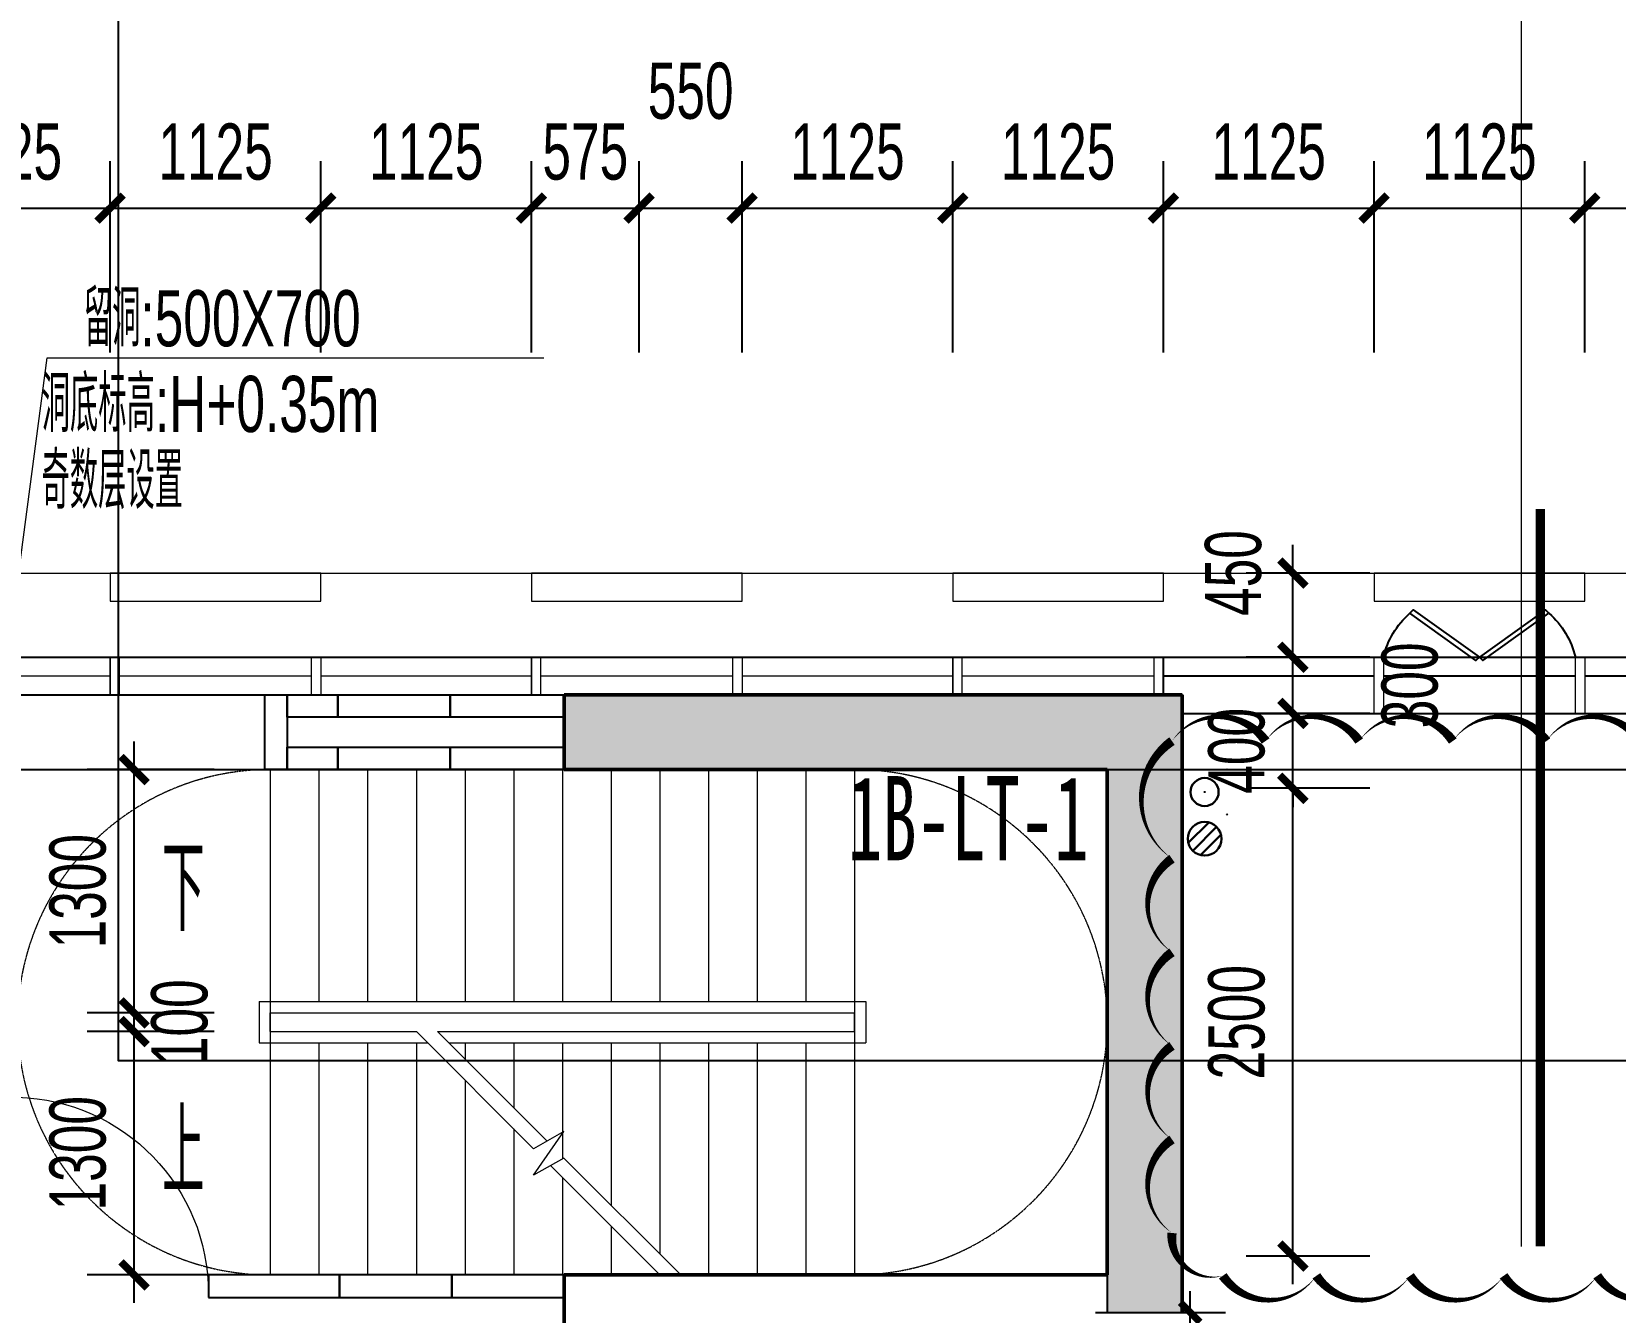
# Model space of a CAD drawing. Header units: millimetres. Extents: x 285006 to 3037698, y -2820855 to 192241.
# Drawn here: x 822461 to 830919, y -2793822 to -2786980 of the extents above; entities that cross this region are included whole.
import ezdxf
from ezdxf.enums import TextEntityAlignment as Align
from ezdxf.xclip import XClip

# ---------------------------------------------------------------- set-up
doc = ezdxf.new("R2010")
doc.units = ezdxf.units.MM
doc.header["$XCLIPFRAME"] = 2
doc.header["$PDMODE"] = 35
doc.header["$PDSIZE"] = -0.1
doc.linetypes.add('CORE-1B-4F$0$DASH', pattern=[0.35, 0.25, -0.1])
for name, color, linetype, lineweight in [('$$$$ALC轻质隔墙', 1, 'Continuous', 25), ('CORE-1B-4F$0$A-DOOR', 142, 'Continuous', 18), ('CORE-1B-4F$0$A-FLOR-UNDR', 11, 'Continuous', 18), ('CORE-1B-4F$0$A-WALL', 2, 'Continuous', 50), ('DIM-1A1B-电梯尺寸$0$A-ANNO-DIMS', 73, 'Continuous', 18), ('DIM-1B-6F$0$A-ANNO-DIMS', 73, 'Continuous', 18), ('EXWALL-1B-6F$0$A-FLOR-UNDR', 11, 'Continuous', 18), ('EXWALL-1B-6F$0$A-WALL-GLAZ', 142, 'Continuous', 18), ('EXWALL-1B-6F$0$A-WALL-STON', 31, 'Continuous', 18), ('P-1B-立管及地漏（6~7层）$0$0LL', 10, 'Continuous', 30), ('P-1B-立管及地漏（6~7层）$0$0LL-1', 50, 'Continuous', 30), ('VERT-IDEN-1B-4F$0$A-ANNO-TEXT', 7, 'Continuous', 25), ('VERT-IDEN-1B-4F$0$A-COND-IDEN-TEXT', 11, 'Continuous', 18), ('VERT-IDEN-1B-4F$0$A-EVTR-IDEN', 7, 'Continuous', 25), ('VERT-IDEN-1B-4F$0$A-FLOR-STRS', 13, 'Continuous', 18), ('索引-1A1B-6F1$0$A-ANNO-BREA', 13, 'Continuous', 18)]:
    doc.layers.add(name, color=color, linetype=linetype, lineweight=lineweight)
for name, color, linetype in [('20230731变更修改', 41, 'Continuous'), ('___', 4, 'Continuous'), ('COL-1A1B-4~12$0$S-PUB-COL', 6, 'Continuous'), ('COL-1A1B-4~12$0$S-PUB-COLHATCH', 8, 'Continuous')]:
    doc.layers.add(name, color=color, linetype=linetype)
doc.layers.add('P-1B-立管及地漏（6~7层）$0$0ll-point', color=1, linetype='Continuous', plot=False)
doc.styles.add('DIM-1A1B-电梯尺寸$0$dim_font', font='simplex.shx', dxfattribs={"width": 0.7})
doc.styles.add('DIM-1B-6F$0$HYGB2014', font='hygbsz.shx', dxfattribs={"width": 0.7, "bigfont": 'hygbhz.shx'})
doc.styles.add('P-1B-立管及地漏（6~7层）$0$HZ', font='', dxfattribs={"width": 0.8})
doc.styles.add('VERT-IDEN-1B-4F$0$HYGB2014', font='hygbsz.shx', dxfattribs={"width": 0.7, "bigfont": 'hygbhz.shx'})
doc.styles.add('VERT-IDEN-1B-4F$0$HYHT', font='simhei.ttf', dxfattribs={"width": 0.75})
doc.styles.get('P-1B-立管及地漏（6~7层）$0$HZ').set_extended_font_data('SimSun')
doc.dimstyles.new('DIM-1A1B-电梯尺寸$0$DIMN75', dxfattribs={"dimscale": 0.75, "dimtxt": 300, "dimasz": 100, "dimexe": 250, "dimexo": 300, "dimgap": 0, "dimtad": 0, "dimdec": 0, "dimzin": 0, "dimdsep": 46, "dimtxsty": 'DIM-1A1B-电梯尺寸$0$dim_font', "dimblk": 'DIM-1A1B-电梯尺寸$0$_archtick', "dimcen": 0.09, "dimdle": 150, "dimclrt": 7, "dimazin": 0, "dimtfac": 1, "dimtdec": 0, "dimtix": 1, "dimtmove": 2, "dimatfit": 3, "dimfxl": 1, "dimtvp": 1, "dimtolj": 1, "dimtzin": 0, "dimarcsym": 0})
doc.dimstyles.new('DIM-1B-6F$0$DIMN', dxfattribs={"dimtxt": 300, "dimasz": 100, "dimexe": 250, "dimexo": 300, "dimgap": 0, "dimtad": 0, "dimdec": 0, "dimzin": 0, "dimdsep": 46, "dimtxsty": 'DIM-1B-6F$0$HYGB2014', "dimblk": 'DIM-1B-6F$0$_archtick', "dimcen": 0.09, "dimdle": 150, "dimclrt": 7, "dimazin": 0, "dimtfac": 1, "dimtdec": 0, "dimtix": 1, "dimtmove": 2, "dimatfit": 3, "dimfxl": 1, "dimtvp": 1, "dimtolj": 1, "dimtzin": 0, "dimarcsym": 0})

# ---------------------------------------------------------------- blocks, each defined once
blk = doc.blocks.new('EXWALL-1B-6F$0$幕墙-1125玻璃单元')
blk.add_line((-562.5, 100), (562.5, 100))
for points in [[(-612.5, 0), (-562.5, 0), (-562.5, 200), (-612.5, 200)], [(-562.5, 200), (562.5, 200), (562.5, 0), (-562.5, 0)], [(612.5, 0), (562.5, 0), (562.5, 200), (612.5, 200)]]:
    blk.add_lwpolyline(points, close=True)
blk = doc.blocks.new('EXWALL-1B-6F$0$幕墙-1125陶板单元')
blk.add_lwpolyline([(-562.5, 150), (562.5, 150), (562.5, 0), (-562.5, 0)], close=True)
blk = doc.blocks.new('EXWALL-1B-6F$0$ef')
at = {"layer": 'EXWALL-1B-6F$0$A-WALL-GLAZ', "lineweight": -3}
for points in [[(98270726.1, 18746786.9), (98270744.2, 18746768.8), (98271097.5, 18747022.1), (98271079.4, 18747040.2)], [(98271469, 18746786.9), (98271450.8, 18746768.8), (98271097.5, 18747022.1), (98271115.6, 18747040.2)]]:
    blk.add_lwpolyline(points, close=True, dxfattribs=at)
for centre, start, end in [((98271019.5, 18747122.7), 193.04017, 228.85878), ((98271175.6, 18747122.7), 311.14122, 346.95983)]:
    blk.add_arc(centre, 445.9, start, end, dxfattribs=at)
blk = doc.blocks.new('EXWALL-1B-6F')
at = {"layer": 'EXWALL-1B-6F$0$A-FLOR-UNDR'}
blk.add_lwpolyline([(98333335, 18769022.1), (98333335, 18769272.1), (98374885, 18769272.1), (98374885, 18768822.1)], dxfattribs=at)
at = {"layer": 'EXWALL-1B-6F$0$A-WALL-GLAZ', "lineweight": -3}
for p, q in [((98333635, 18768822.1), (98374885, 18768822.1)), ((98354935, 18768622.1), (98354935, 18768822.1)), ((98354935, 18768722.1), (98356060, 18768722.1)), ((98356110, 18768722.1), (98357135, 18768722.1)), ((98357185, 18768722.1), (98358310, 18768722.1)), ((98355035, 18768522), (98358835, 18768522))]:
    blk.add_line(p, q, dxfattribs=at)
at = {"layer": 'EXWALL-1B-6F$0$A-WALL-GLAZ'}
for p, q in [((98349360, 18768722.1), (98350385, 18768722.1)), ((98351610, 18768722.1), (98352635, 18768722.1)), ((98353860, 18768722.1), (98354885, 18768722.1))]:
    blk.add_line(p, q, dxfattribs=at)
for points in [[(98354935, 18768622.1), (98354885, 18768622.1), (98354885, 18768822.1), (98354935, 18768822.1)], [(98356110, 18768522.1), (98356060, 18768522.1), (98356060, 18768822.1), (98356110, 18768822.1)], [(98357185, 18768522.1), (98357135, 18768522.1), (98357135, 18768822.1), (98357185, 18768822.1)]]:
    blk.add_lwpolyline(points, close=True, dxfattribs=at)
at = {"xscale": -1, "rotation": 180}
blk.add_blockref('EXWALL-1B-6F$0$ef', (85525, 37515844.2), dxfattribs=at)
at = {"layer": 'EXWALL-1B-6F$0$A-WALL-GLAZ', "xscale": -1, "rotation": 180}
for p in [(98348747.5, 18768822.1), (98350997.5, 18768822.1), (98353247.5, 18768822.1)]:
    blk.add_blockref('EXWALL-1B-6F$0$幕墙-1125玻璃单元', p, dxfattribs=at)
at = {"layer": 'EXWALL-1B-6F$0$A-WALL-STON', "xscale": -1, "rotation": 180}
for p in [(98349872.5, 18769272.1), (98352122.5, 18769272.1), (98354372.5, 18769272.1), (98356622.5, 18769272.1)]:
    blk.add_blockref('EXWALL-1B-6F$0$幕墙-1125陶板单元', p, dxfattribs=at)
blk = doc.blocks.new('DFGDFSHTHTR')
at = {"layer": 'Defpoints'}
blk.add_lwpolyline([(507205.7, 46210.1), (507405.7, 46210.1), (507405.7, 66210.1), (507205.7, 66210.1), (507205.7, 66910.1), (507905.7, 66910.1), (507905.7, 66810.1), (516105.7, 66810.1), (516105.7, 66910.1), (528605.7, 66910.1), (528605.7, 66810.1), (532405.7, 66810.1), (532405.7, 66910.1), (544305.7, 66910.1)], dxfattribs=at)
blk.add_blockref('EXWALL-1B-6F', (-97826429.4, -18701712))
blk = doc.blocks.new('结构留洞-1#AB-6F')
at = {"layer": 'Defpoints'}
blk.add_lwpolyline([(65900, 200), (66100, 200), (66100, 20200), (65900, 20200), (65900, 20900), (66600, 20900), (66600, 20800), (74800, 20800), (74800, 20900), (87300, 20900), (87300, 20800), (91100, 20800), (91100, 20900), (103000, 20900)], dxfattribs=at)
blk = doc.blocks.new('COL-1A1B-4~12')
at = {"layer": 'COL-1A1B-4~12$0$S-PUB-COLHATCH'}
blk.add_hatch(color=256, dxfattribs=at).paths.add_polyline_path([(98351735, 18768622.1), (98351735, 18768222.1), (98354635, 18768222.1), (98354635, 18765322.1), (98355035, 18765322.1), (98355035, 18768622.1)])
at = {"layer": 'COL-1A1B-4~12$0$S-PUB-COL', "lineweight": -3}
for p, q in [((98351735, 18768622.1), (98351735, 18768222.1)), ((98355035, 18768622.1), (98351735, 18768622.1)), ((98355035, 18765322.1), (98355035, 18768622.1)), ((98351735, 18768222.1), (98354635, 18768222.1)), ((98354635, 18768222.1), (98354635, 18765322.1)), ((98354635, 18765322.1), (98355035, 18765322.1))]:
    blk.add_line(p, q, dxfattribs=at)
blk = doc.blocks.new('CORE-1B-4F$0$_A2ZXL-WUFENG DANSHAN')
for p, q in [((-0.5, 0), (-0.5, -0.9996)), ((-0.5, 0), (-0.4717, 0)), ((-0.4717, 0), (-0.4717, -0.9996)), ((-0.4717, -0.9996), (-0.5, -0.9996))]:
    blk.add_line(p, q)
blk.add_arc((-0.5, 0), 1, 271.62314, 0)
blk = doc.blocks.new('DIM-1A1B-电梯尺寸$0$_archtick')
at = {"const_width": 0.5}
blk.add_lwpolyline([(-0.7, -0.7), (0.7, 0.7)], dxfattribs=at)
blk = doc.blocks.new('*D600')
at = {"layer": 'Defpoints', "color": 0, "transparency": 16777216}
for p in [(98354348.2, 18765322.1), (98355078.4, 18765322.1), (98354348.2, 18762622.1)]:
    blk.add_point(p, dxfattribs=at)
at = {"layer": 'DIM-1A1B-电梯尺寸$0$A-ANNO-DIMS', "color": 0, "lineweight": -2, "transparency": 16777216}
for p, q in [((98355078.4, 18762509.6), (98355078.4, 18765434.6)), ((98354573.2, 18765322.1), (98355265.9, 18765322.1)), ((98354573.2, 18762622.1), (98355265.9, 18762622.1))]:
    blk.add_line(p, q, dxfattribs=at)
at = {"layer": 'DIM-1A1B-电梯尺寸$0$A-ANNO-DIMS', "color": 0, "lineweight": -2, "transparency": 16777216, "xscale": 75, "yscale": 75, "zscale": 75}
for p, rotation in [((98355078.4, 18765322.1), 90), ((98355078.4, 18762622.1), 270)]:
    blk.add_blockref('DIM-1A1B-电梯尺寸$0$_archtick', p, dxfattribs=dict(at, rotation=rotation))
at = {"layer": 'DIM-1A1B-电梯尺寸$0$A-ANNO-DIMS', "color": 7, "lineweight": -3, "transparency": 16777216, "insert": (98354853.4, 18763972.1), "char_height": 225, "attachment_point": 5, "rotation": 90, "style": 'DIM-1A1B-电梯尺寸$0$dim_font'}
blk.add_mtext('\\A1;2700', dxfattribs=at)
blk = doc.blocks.new('DIM-1B-6F$0$_archtick')
at = {"const_width": 0.4}
blk.add_lwpolyline([(-0.7, -0.7), (0.7, 0.7)], dxfattribs=at)
blk = doc.blocks.new('*D1696')
at = {"layer": 'Defpoints', "color": 0, "transparency": 16777216}
for p in [(822880.7, -2787922.3), (821755.7, -2788993.2), (822880.7, -2788993.2)]:
    blk.add_point(p, dxfattribs=at)
at = {"layer": 'DIM-1B-6F$0$A-ANNO-DIMS', "color": 0, "lineweight": -2, "transparency": 16777216}
for p, q in [((821755.7, -2788693.2), (821755.7, -2787672.3)), ((822880.7, -2788693.2), (822880.7, -2787672.3)), ((821605.7, -2787922.3), (823030.7, -2787922.3))]:
    blk.add_line(p, q, dxfattribs=at)
at = {"layer": 'DIM-1B-6F$0$A-ANNO-DIMS', "color": 0, "lineweight": -2, "transparency": 16777216, "xscale": 100, "yscale": 100, "zscale": 100, "rotation": 180}
blk.add_blockref('DIM-1B-6F$0$_archtick', (821755.7, -2787922.3), dxfattribs=at)
at = {"layer": 'DIM-1B-6F$0$A-ANNO-DIMS', "color": 0, "lineweight": -2, "transparency": 16777216, "xscale": 100, "yscale": 100, "zscale": 100}
blk.add_blockref('DIM-1B-6F$0$_archtick', (822880.7, -2787922.3), dxfattribs=at)
at = {"layer": 'DIM-1B-6F$0$A-ANNO-DIMS', "color": 7, "transparency": 16777216, "insert": (822318.2, -2787622.3), "char_height": 300, "attachment_point": 5, "style": 'DIM-1B-6F$0$HYGB2014'}
blk.add_mtext('\\A1;1125', dxfattribs=at)
blk = doc.blocks.new('*D1697')
at = {"layer": 'Defpoints', "color": 0, "transparency": 16777216}
for p in [(824005.7, -2787922.3), (822880.7, -2788993.2), (824005.7, -2788993.2)]:
    blk.add_point(p, dxfattribs=at)
at = {"layer": 'DIM-1B-6F$0$A-ANNO-DIMS', "color": 0, "lineweight": -2, "transparency": 16777216}
for p, q in [((822880.7, -2788693.2), (822880.7, -2787672.3)), ((824005.7, -2788693.2), (824005.7, -2787672.3)), ((822730.7, -2787922.3), (824155.7, -2787922.3))]:
    blk.add_line(p, q, dxfattribs=at)
at = {"layer": 'DIM-1B-6F$0$A-ANNO-DIMS', "color": 0, "lineweight": -2, "transparency": 16777216, "xscale": 100, "yscale": 100, "zscale": 100, "rotation": 180}
blk.add_blockref('DIM-1B-6F$0$_archtick', (822880.7, -2787922.3), dxfattribs=at)
at = {"layer": 'DIM-1B-6F$0$A-ANNO-DIMS', "color": 0, "lineweight": -2, "transparency": 16777216, "xscale": 100, "yscale": 100, "zscale": 100}
blk.add_blockref('DIM-1B-6F$0$_archtick', (824005.7, -2787922.3), dxfattribs=at)
at = {"layer": 'DIM-1B-6F$0$A-ANNO-DIMS', "color": 7, "transparency": 16777216, "insert": (823443.2, -2787622.3), "char_height": 300, "attachment_point": 5, "style": 'DIM-1B-6F$0$HYGB2014'}
blk.add_mtext('\\A1;1125', dxfattribs=at)
blk = doc.blocks.new('*D1698')
at = {"layer": 'Defpoints', "color": 0, "transparency": 16777216}
for p in [(825130.7, -2787922.3), (824005.7, -2788993.2), (825130.7, -2788993.2)]:
    blk.add_point(p, dxfattribs=at)
at = {"layer": 'DIM-1B-6F$0$A-ANNO-DIMS', "color": 0, "lineweight": -2, "transparency": 16777216}
for p, q in [((824005.7, -2788693.2), (824005.7, -2787672.3)), ((825130.7, -2788693.2), (825130.7, -2787672.3)), ((823855.7, -2787922.3), (825280.7, -2787922.3))]:
    blk.add_line(p, q, dxfattribs=at)
at = {"layer": 'DIM-1B-6F$0$A-ANNO-DIMS', "color": 0, "lineweight": -2, "transparency": 16777216, "xscale": 100, "yscale": 100, "zscale": 100, "rotation": 180}
blk.add_blockref('DIM-1B-6F$0$_archtick', (824005.7, -2787922.3), dxfattribs=at)
at = {"layer": 'DIM-1B-6F$0$A-ANNO-DIMS', "color": 0, "lineweight": -2, "transparency": 16777216, "xscale": 100, "yscale": 100, "zscale": 100}
blk.add_blockref('DIM-1B-6F$0$_archtick', (825130.7, -2787922.3), dxfattribs=at)
at = {"layer": 'DIM-1B-6F$0$A-ANNO-DIMS', "color": 7, "transparency": 16777216, "insert": (824568.2, -2787622.3), "char_height": 300, "attachment_point": 5, "style": 'DIM-1B-6F$0$HYGB2014'}
blk.add_mtext('\\A1;1125', dxfattribs=at)
blk = doc.blocks.new('*D1699')
at = {"layer": 'Defpoints', "color": 0, "transparency": 16777216}
for p in [(825705.7, -2787922.3), (825130.7, -2788993.2), (825705.7, -2788993.2)]:
    blk.add_point(p, dxfattribs=at)
at = {"layer": 'DIM-1B-6F$0$A-ANNO-DIMS', "color": 0, "lineweight": -2, "transparency": 16777216}
for p, q in [((825130.7, -2788693.2), (825130.7, -2787672.3)), ((825705.7, -2788693.2), (825705.7, -2787672.3)), ((824980.7, -2787922.3), (825855.7, -2787922.3))]:
    blk.add_line(p, q, dxfattribs=at)
at = {"layer": 'DIM-1B-6F$0$A-ANNO-DIMS', "color": 0, "lineweight": -2, "transparency": 16777216, "xscale": 100, "yscale": 100, "zscale": 100, "rotation": 180}
blk.add_blockref('DIM-1B-6F$0$_archtick', (825130.7, -2787922.3), dxfattribs=at)
at = {"layer": 'DIM-1B-6F$0$A-ANNO-DIMS', "color": 0, "lineweight": -2, "transparency": 16777216, "xscale": 100, "yscale": 100, "zscale": 100}
blk.add_blockref('DIM-1B-6F$0$_archtick', (825705.7, -2787922.3), dxfattribs=at)
at = {"layer": 'DIM-1B-6F$0$A-ANNO-DIMS', "color": 7, "transparency": 16777216, "insert": (825418.2, -2787622.3), "char_height": 300, "attachment_point": 5, "style": 'DIM-1B-6F$0$HYGB2014'}
blk.add_mtext('\\A1;575', dxfattribs=at)
blk = doc.blocks.new('*D1700')
at = {"layer": 'Defpoints', "color": 0, "transparency": 16777216}
for p in [(826255.7, -2787922.3), (825705.7, -2788993.2), (826255.7, -2788993.2)]:
    blk.add_point(p, dxfattribs=at)
at = {"layer": 'DIM-1B-6F$0$A-ANNO-DIMS', "color": 0, "lineweight": -2, "transparency": 16777216}
for p, q in [((825705.7, -2788693.2), (825705.7, -2787672.3)), ((826255.7, -2788693.2), (826255.7, -2787672.3)), ((825555.7, -2787922.3), (826405.7, -2787922.3))]:
    blk.add_line(p, q, dxfattribs=at)
at = {"layer": 'DIM-1B-6F$0$A-ANNO-DIMS', "color": 0, "lineweight": -2, "transparency": 16777216, "xscale": 100, "yscale": 100, "zscale": 100, "rotation": 180}
blk.add_blockref('DIM-1B-6F$0$_archtick', (825705.7, -2787922.3), dxfattribs=at)
at = {"layer": 'DIM-1B-6F$0$A-ANNO-DIMS', "color": 0, "lineweight": -2, "transparency": 16777216, "xscale": 100, "yscale": 100, "zscale": 100}
blk.add_blockref('DIM-1B-6F$0$_archtick', (826255.7, -2787922.3), dxfattribs=at)
at = {"layer": 'DIM-1B-6F$0$A-ANNO-DIMS', "color": 7, "transparency": 16777216, "insert": (825980.7, -2787297.3), "char_height": 300, "attachment_point": 5, "style": 'DIM-1B-6F$0$HYGB2014'}
blk.add_mtext('\\A1;550', dxfattribs=at)
blk = doc.blocks.new('*D1701')
at = {"layer": 'Defpoints', "color": 0, "transparency": 16777216}
for p in [(827380.7, -2787922.3), (826255.7, -2788993.2), (827380.7, -2788993.2)]:
    blk.add_point(p, dxfattribs=at)
at = {"layer": 'DIM-1B-6F$0$A-ANNO-DIMS', "color": 0, "lineweight": -2, "transparency": 16777216}
for p, q in [((826255.7, -2788693.2), (826255.7, -2787672.3)), ((827380.7, -2788693.2), (827380.7, -2787672.3)), ((826105.7, -2787922.3), (827530.7, -2787922.3))]:
    blk.add_line(p, q, dxfattribs=at)
at = {"layer": 'DIM-1B-6F$0$A-ANNO-DIMS', "color": 0, "lineweight": -2, "transparency": 16777216, "xscale": 100, "yscale": 100, "zscale": 100, "rotation": 180}
blk.add_blockref('DIM-1B-6F$0$_archtick', (826255.7, -2787922.3), dxfattribs=at)
at = {"layer": 'DIM-1B-6F$0$A-ANNO-DIMS', "color": 0, "lineweight": -2, "transparency": 16777216, "xscale": 100, "yscale": 100, "zscale": 100}
blk.add_blockref('DIM-1B-6F$0$_archtick', (827380.7, -2787922.3), dxfattribs=at)
at = {"layer": 'DIM-1B-6F$0$A-ANNO-DIMS', "color": 7, "transparency": 16777216, "insert": (826818.2, -2787622.3), "char_height": 300, "attachment_point": 5, "style": 'DIM-1B-6F$0$HYGB2014'}
blk.add_mtext('\\A1;1125', dxfattribs=at)
blk = doc.blocks.new('*D1702')
at = {"layer": 'Defpoints', "color": 0, "transparency": 16777216}
for p in [(828505.7, -2787922.3), (827380.7, -2788993.2), (828505.7, -2788993.2)]:
    blk.add_point(p, dxfattribs=at)
at = {"layer": 'DIM-1B-6F$0$A-ANNO-DIMS', "color": 0, "lineweight": -2, "transparency": 16777216}
for p, q in [((827380.7, -2788693.2), (827380.7, -2787672.3)), ((828505.7, -2788693.2), (828505.7, -2787672.3)), ((827230.7, -2787922.3), (828655.7, -2787922.3))]:
    blk.add_line(p, q, dxfattribs=at)
at = {"layer": 'DIM-1B-6F$0$A-ANNO-DIMS', "color": 0, "lineweight": -2, "transparency": 16777216, "xscale": 100, "yscale": 100, "zscale": 100, "rotation": 180}
blk.add_blockref('DIM-1B-6F$0$_archtick', (827380.7, -2787922.3), dxfattribs=at)
at = {"layer": 'DIM-1B-6F$0$A-ANNO-DIMS', "color": 0, "lineweight": -2, "transparency": 16777216, "xscale": 100, "yscale": 100, "zscale": 100}
blk.add_blockref('DIM-1B-6F$0$_archtick', (828505.7, -2787922.3), dxfattribs=at)
at = {"layer": 'DIM-1B-6F$0$A-ANNO-DIMS', "color": 7, "transparency": 16777216, "insert": (827943.2, -2787622.3), "char_height": 300, "attachment_point": 5, "style": 'DIM-1B-6F$0$HYGB2014'}
blk.add_mtext('\\A1;1125', dxfattribs=at)
blk = doc.blocks.new('*D1703')
at = {"layer": 'Defpoints', "color": 0, "transparency": 16777216}
for p in [(829630.7, -2787922.3), (828505.7, -2788993.2), (829630.7, -2788993.2)]:
    blk.add_point(p, dxfattribs=at)
at = {"layer": 'DIM-1B-6F$0$A-ANNO-DIMS', "color": 0, "lineweight": -2, "transparency": 16777216}
for p, q in [((828505.7, -2788693.2), (828505.7, -2787672.3)), ((829630.7, -2788693.2), (829630.7, -2787672.3)), ((828355.7, -2787922.3), (829780.7, -2787922.3))]:
    blk.add_line(p, q, dxfattribs=at)
at = {"layer": 'DIM-1B-6F$0$A-ANNO-DIMS', "color": 0, "lineweight": -2, "transparency": 16777216, "xscale": 100, "yscale": 100, "zscale": 100, "rotation": 180}
blk.add_blockref('DIM-1B-6F$0$_archtick', (828505.7, -2787922.3), dxfattribs=at)
at = {"layer": 'DIM-1B-6F$0$A-ANNO-DIMS', "color": 0, "lineweight": -2, "transparency": 16777216, "xscale": 100, "yscale": 100, "zscale": 100}
blk.add_blockref('DIM-1B-6F$0$_archtick', (829630.7, -2787922.3), dxfattribs=at)
at = {"layer": 'DIM-1B-6F$0$A-ANNO-DIMS', "color": 7, "transparency": 16777216, "insert": (829068.2, -2787622.3), "char_height": 300, "attachment_point": 5, "style": 'DIM-1B-6F$0$HYGB2014'}
blk.add_mtext('\\A1;1125', dxfattribs=at)
blk = doc.blocks.new('*D1704')
at = {"layer": 'Defpoints', "color": 0, "transparency": 16777216}
for p in [(830755.7, -2787922.3), (829630.7, -2788993.2), (830755.7, -2788993.2)]:
    blk.add_point(p, dxfattribs=at)
at = {"layer": 'DIM-1B-6F$0$A-ANNO-DIMS', "color": 0, "lineweight": -2, "transparency": 16777216}
for p, q in [((829630.7, -2788693.2), (829630.7, -2787672.3)), ((830755.7, -2788693.2), (830755.7, -2787672.3)), ((829480.7, -2787922.3), (830905.7, -2787922.3))]:
    blk.add_line(p, q, dxfattribs=at)
at = {"layer": 'DIM-1B-6F$0$A-ANNO-DIMS', "color": 0, "lineweight": -2, "transparency": 16777216, "xscale": 100, "yscale": 100, "zscale": 100, "rotation": 180}
blk.add_blockref('DIM-1B-6F$0$_archtick', (829630.7, -2787922.3), dxfattribs=at)
at = {"layer": 'DIM-1B-6F$0$A-ANNO-DIMS', "color": 0, "lineweight": -2, "transparency": 16777216, "xscale": 100, "yscale": 100, "zscale": 100}
blk.add_blockref('DIM-1B-6F$0$_archtick', (830755.7, -2787922.3), dxfattribs=at)
at = {"layer": 'DIM-1B-6F$0$A-ANNO-DIMS', "color": 7, "transparency": 16777216, "insert": (830193.2, -2787622.3), "char_height": 300, "attachment_point": 5, "style": 'DIM-1B-6F$0$HYGB2014'}
blk.add_mtext('\\A1;1125', dxfattribs=at)
blk = doc.blocks.new('*D1705')
at = {"layer": 'Defpoints', "color": 0, "transparency": 16777216}
for p in [(831880.7, -2787922.3), (830755.7, -2788993.2), (831880.7, -2788993.2)]:
    blk.add_point(p, dxfattribs=at)
at = {"layer": 'DIM-1B-6F$0$A-ANNO-DIMS', "color": 0, "lineweight": -2, "transparency": 16777216}
for p, q in [((830755.7, -2788693.2), (830755.7, -2787672.3)), ((831880.7, -2788693.2), (831880.7, -2787672.3)), ((830605.7, -2787922.3), (832030.7, -2787922.3))]:
    blk.add_line(p, q, dxfattribs=at)
at = {"layer": 'DIM-1B-6F$0$A-ANNO-DIMS', "color": 0, "lineweight": -2, "transparency": 16777216, "xscale": 100, "yscale": 100, "zscale": 100, "rotation": 180}
blk.add_blockref('DIM-1B-6F$0$_archtick', (830755.7, -2787922.3), dxfattribs=at)
at = {"layer": 'DIM-1B-6F$0$A-ANNO-DIMS', "color": 0, "lineweight": -2, "transparency": 16777216, "xscale": 100, "yscale": 100, "zscale": 100}
blk.add_blockref('DIM-1B-6F$0$_archtick', (831880.7, -2787922.3), dxfattribs=at)
at = {"layer": 'DIM-1B-6F$0$A-ANNO-DIMS', "color": 7, "transparency": 16777216, "insert": (831318.2, -2787622.3), "char_height": 300, "attachment_point": 5, "style": 'DIM-1B-6F$0$HYGB2014'}
blk.add_mtext('\\A1;1125', dxfattribs=at)
blk = doc.blocks.new('*D1751')
at = {"layer": 'Defpoints', "color": 0, "transparency": 16777216}
for p in [(829197.2, -2791022.3), (829907.4, -2791022.3), (829907.4, -2793522.3)]:
    blk.add_point(p, dxfattribs=at)
at = {"layer": 'DIM-1B-6F$0$A-ANNO-DIMS', "color": 0, "lineweight": -2, "transparency": 16777216}
for p, q in [((829197.2, -2793672.3), (829197.2, -2790872.3)), ((829607.4, -2791022.3), (828947.2, -2791022.3)), ((829607.4, -2793522.3), (828947.2, -2793522.3))]:
    blk.add_line(p, q, dxfattribs=at)
at = {"layer": 'DIM-1B-6F$0$A-ANNO-DIMS', "color": 0, "lineweight": -2, "transparency": 16777216, "xscale": 100, "yscale": 100, "zscale": 100}
for p, rotation in [((829197.2, -2791022.3), 90), ((829197.2, -2793522.3), 270)]:
    blk.add_blockref('DIM-1B-6F$0$_archtick', p, dxfattribs=dict(at, rotation=rotation))
at = {"layer": 'DIM-1B-6F$0$A-ANNO-DIMS', "color": 7, "transparency": 16777216, "insert": (828897.2, -2792272.3), "char_height": 300, "attachment_point": 5, "rotation": 90, "style": 'DIM-1B-6F$0$HYGB2014'}
blk.add_mtext('\\A1;2500', dxfattribs=at)
blk = doc.blocks.new('*D1752')
at = {"layer": 'Defpoints', "color": 0, "transparency": 16777216}
for p in [(829197.2, -2790622.3), (829907.4, -2790622.3), (829907.4, -2791022.3)]:
    blk.add_point(p, dxfattribs=at)
at = {"layer": 'DIM-1B-6F$0$A-ANNO-DIMS', "color": 0, "lineweight": -2, "transparency": 16777216}
for p, q in [((829197.2, -2790622.3), (829197.2, -2790522.3)), ((829607.4, -2790622.3), (828947.2, -2790622.3)), ((829197.2, -2791022.3), (829197.2, -2790622.3)), ((829607.4, -2791022.3), (828947.2, -2791022.3)), ((829197.2, -2791022.3), (829197.2, -2791122.3))]:
    blk.add_line(p, q, dxfattribs=at)
at = {"layer": 'DIM-1B-6F$0$A-ANNO-DIMS', "color": 0, "lineweight": -2, "transparency": 16777216, "xscale": 100, "yscale": 100, "zscale": 100}
for p, rotation in [((829197.2, -2790622.3), 270), ((829197.2, -2791022.3), 90)]:
    blk.add_blockref('DIM-1B-6F$0$_archtick', p, dxfattribs=dict(at, rotation=rotation))
at = {"layer": 'DIM-1B-6F$0$A-ANNO-DIMS', "color": 7, "transparency": 16777216, "insert": (828897.2, -2790822.3), "char_height": 300, "attachment_point": 5, "rotation": 90, "style": 'DIM-1B-6F$0$HYGB2014'}
blk.add_mtext('\\A1;400', dxfattribs=at)
blk = doc.blocks.new('*D1753')
at = {"layer": 'Defpoints', "color": 0, "transparency": 16777216}
for p in [(829197.2, -2790322.3), (829907.4, -2790322.3), (829907.4, -2790622.3)]:
    blk.add_point(p, dxfattribs=at)
at = {"layer": 'DIM-1B-6F$0$A-ANNO-DIMS', "color": 0, "lineweight": -2, "transparency": 16777216}
for p, q in [((829197.2, -2790772.3), (829197.2, -2790172.3)), ((829607.4, -2790322.3), (828947.2, -2790322.3)), ((829607.4, -2790622.3), (828947.2, -2790622.3))]:
    blk.add_line(p, q, dxfattribs=at)
at = {"layer": 'DIM-1B-6F$0$A-ANNO-DIMS', "color": 0, "lineweight": -2, "transparency": 16777216, "xscale": 100, "yscale": 100, "zscale": 100}
for p, rotation in [((829197.2, -2790322.3), 90), ((829197.2, -2790622.3), 270)]:
    blk.add_blockref('DIM-1B-6F$0$_archtick', p, dxfattribs=dict(at, rotation=rotation))
at = {"layer": 'DIM-1B-6F$0$A-ANNO-DIMS', "color": 7, "transparency": 16777216, "insert": (829822.2, -2790472.3), "char_height": 300, "attachment_point": 5, "rotation": 90, "style": 'DIM-1B-6F$0$HYGB2014'}
blk.add_mtext('\\A1;300', dxfattribs=at)
blk = doc.blocks.new('*D1754')
at = {"layer": 'Defpoints', "color": 0, "transparency": 16777216}
for p in [(829197.2, -2789872.3), (829907.4, -2789872.3), (829907.4, -2790322.3)]:
    blk.add_point(p, dxfattribs=at)
at = {"layer": 'DIM-1B-6F$0$A-ANNO-DIMS', "color": 0, "lineweight": -2, "transparency": 16777216}
for p, q in [((829197.2, -2790472.3), (829197.2, -2789722.3)), ((829607.4, -2789872.3), (828947.2, -2789872.3)), ((829607.4, -2790322.3), (828947.2, -2790322.3))]:
    blk.add_line(p, q, dxfattribs=at)
at = {"layer": 'DIM-1B-6F$0$A-ANNO-DIMS', "color": 0, "lineweight": -2, "transparency": 16777216, "xscale": 100, "yscale": 100, "zscale": 100}
for p, rotation in [((829197.2, -2789872.3), 90), ((829197.2, -2790322.3), 270)]:
    blk.add_blockref('DIM-1B-6F$0$_archtick', p, dxfattribs=dict(at, rotation=rotation))
at = {"layer": 'DIM-1B-6F$0$A-ANNO-DIMS', "color": 7, "transparency": 16777216, "insert": (828879.4, -2789872.3), "char_height": 300, "attachment_point": 5, "rotation": 90, "style": 'DIM-1B-6F$0$HYGB2014'}
blk.add_mtext('\\A1;450', dxfattribs=at)
blk = doc.blocks.new('*D1611')
at = {"layer": 'Defpoints', "color": 0, "transparency": 16777216}
for p in [(823008.4, -2792322.3), (823735.7, -2792322.3), (823735.7, -2793622.3)]:
    blk.add_point(p, dxfattribs=at)
at = {"layer": 'DIM-1B-6F$0$A-ANNO-DIMS', "color": 0, "lineweight": -2, "transparency": 16777216}
for p, q in [((823008.4, -2793772.3), (823008.4, -2792172.3)), ((823435.7, -2792322.3), (822758.4, -2792322.3)), ((823435.7, -2793622.3), (822758.4, -2793622.3))]:
    blk.add_line(p, q, dxfattribs=at)
at = {"layer": 'DIM-1B-6F$0$A-ANNO-DIMS', "color": 0, "lineweight": -2, "transparency": 16777216, "xscale": 100, "yscale": 100, "zscale": 100}
for p, rotation in [((823008.4, -2792322.3), 90), ((823008.4, -2793622.3), 270)]:
    blk.add_blockref('DIM-1B-6F$0$_archtick', p, dxfattribs=dict(at, rotation=rotation))
at = {"layer": 'DIM-1B-6F$0$A-ANNO-DIMS', "color": 7, "transparency": 16777216, "insert": (822708.4, -2792972.3), "char_height": 300, "attachment_point": 5, "rotation": 90, "style": 'DIM-1B-6F$0$HYGB2014'}
blk.add_mtext('\\A1;1300', dxfattribs=at)
blk = doc.blocks.new('*D1612')
at = {"layer": 'Defpoints', "color": 0, "transparency": 16777216}
for p in [(823008.4, -2792222.3), (823735.7, -2792222.3), (823735.7, -2792322.3)]:
    blk.add_point(p, dxfattribs=at)
at = {"layer": 'DIM-1B-6F$0$A-ANNO-DIMS', "color": 0, "lineweight": -2, "transparency": 16777216}
for p, q in [((823008.4, -2792472.3), (823008.4, -2792072.3)), ((823435.7, -2792222.3), (822758.4, -2792222.3)), ((823435.7, -2792322.3), (822758.4, -2792322.3))]:
    blk.add_line(p, q, dxfattribs=at)
at = {"layer": 'DIM-1B-6F$0$A-ANNO-DIMS', "color": 0, "lineweight": -2, "transparency": 16777216, "xscale": 100, "yscale": 100, "zscale": 100}
for p, rotation in [((823008.4, -2792222.3), 90), ((823008.4, -2792322.3), 270)]:
    blk.add_blockref('DIM-1B-6F$0$_archtick', p, dxfattribs=dict(at, rotation=rotation))
at = {"layer": 'DIM-1B-6F$0$A-ANNO-DIMS', "color": 7, "transparency": 16777216, "insert": (823251.8, -2792272.3), "char_height": 300, "attachment_point": 5, "rotation": 90, "style": 'DIM-1B-6F$0$HYGB2014'}
blk.add_mtext('\\A1;100', dxfattribs=at)
blk = doc.blocks.new('*D1613')
at = {"layer": 'Defpoints', "color": 0, "transparency": 16777216}
for p in [(823008.4, -2790922.3), (823735.7, -2790922.3), (823735.7, -2792222.3)]:
    blk.add_point(p, dxfattribs=at)
at = {"layer": 'DIM-1B-6F$0$A-ANNO-DIMS', "color": 0, "lineweight": -2, "transparency": 16777216}
for p, q in [((823008.4, -2792372.3), (823008.4, -2790772.3)), ((823435.7, -2790922.3), (822758.4, -2790922.3)), ((823435.7, -2792222.3), (822758.4, -2792222.3))]:
    blk.add_line(p, q, dxfattribs=at)
at = {"layer": 'DIM-1B-6F$0$A-ANNO-DIMS', "color": 0, "lineweight": -2, "transparency": 16777216, "xscale": 100, "yscale": 100, "zscale": 100}
for p, rotation in [((823008.4, -2790922.3), 90), ((823008.4, -2792222.3), 270)]:
    blk.add_blockref('DIM-1B-6F$0$_archtick', p, dxfattribs=dict(at, rotation=rotation))
at = {"layer": 'DIM-1B-6F$0$A-ANNO-DIMS', "color": 7, "transparency": 16777216, "insert": (822708.4, -2791572.3), "char_height": 300, "attachment_point": 5, "rotation": 90, "style": 'DIM-1B-6F$0$HYGB2014'}
blk.add_mtext('\\A1;1300', dxfattribs=at)
blk = doc.blocks.new('索引-1A1B-6F1')
at = {"layer": '索引-1A1B-6F1$0$A-ANNO-BREA'}
blk.add_line((98356847.9, 18765674.3), (98356847.9, 18775221.4), dxfattribs=at)
at = {"layer": '索引-1A1B-6F1$0$A-ANNO-BREA', "const_width": 50}
blk.add_lwpolyline([(98356947.9, 18765674.3), (98356947.9, 18769613.7)], dxfattribs=at)
blk = doc.blocks.new('P-1B-立管及地漏（6~7层）$0$-立管-120')
blk.add_circle((98528318.8, 18831532.6), 75)
at = {"layer": 'P-1B-立管及地漏（6~7层）$0$0ll-point'}
for p in [(98528198.8, 18831652.6), (98528438.8, 18831652.6), (98528318.8, 18831532.6), (98528198.8, 18831412.6), (98528438.8, 18831412.6)]:
    blk.add_point(p, dxfattribs=at)
blk = doc.blocks.new('P-1B-立管及地漏（6~7层）$0$地漏-1')
at = {"layer": 'P-1B-立管及地漏（6~7层）$0$0LL-1'}
for p, q in [((636837.3, -31998.4), (636710, -31871.1)), ((636860.9, -31956.8), (636751.6, -31847.5)), ((636794.9, -32022.2), (636686.2, -31913.4))]:
    blk.add_line(p, q, dxfattribs=at)
at = {"layer": 'P-1B-立管及地漏（6~7层）$0$0LL-1', "extrusion": (0, 0, -1)}
blk.add_ellipse((636773.6, -31934.7), major_axis=(-63.6, 63.6), ratio=1, start_param=5.497787, end_param=11.780972, dxfattribs=at)
at = {"layer": 'P-1B-立管及地漏（6~7层）$0$0LL-1', "style": 'P-1B-立管及地漏（6~7层）$0$HZ', "text_generation_flag": 4, "width": 0.7, "flags": 1}
for tag, p in [('UNIT', (636773.6, -31934.7)), ('SPEC', (636773.6, -31935)), ('WHAT', (636773.6, -31935.3))]:
    blk.add_attdef(tag, p, '', height=0.18, rotation=180.00001, dxfattribs=at)
blk = doc.blocks.new('P-1B-立管及地漏（6~7层）')
at = {"layer": 'P-1B-立管及地漏（6~7层）$0$0LL'}
blk.add_blockref('P-1B-立管及地漏（6~7层）$0$-立管-120', (-173163.8, -63430.5), dxfattribs=at)
at = {"layer": 'P-1B-立管及地漏（6~7层）$0$0LL-1', "extrusion": (-1.79366e-43, 1.12104e-44, -1), "zscale": -0.9999999999999997}
blk.add_blockref('P-1B-立管及地漏（6~7层）$0$地漏-1', (-98991928.7, 18799786.9), dxfattribs=at)
blk = doc.blocks.new('VERT-IDEN-1B-4F')
at = {"layer": 'VERT-IDEN-1B-4F$0$A-COND-IDEN-TEXT'}
blk.add_lwpolyline([(98348635, 18767872.1), (98348974, 18770422), (98351626.3, 18770422)], dxfattribs=at)
at = {"layer": 'VERT-IDEN-1B-4F$0$A-ANNO-TEXT', "style": 'VERT-IDEN-1B-4F$0$HYGB2014', "width": 0.7}
for s, p in [('留洞:500X700', (98349169.1, 18770633.5)), ('洞底标高:H+0.35m', (98348944.1, 18770175.7)), ('奇数层设置', (98348943.1, 18769765.4))]:
    blk.add_text(s, height=300, dxfattribs=at).set_placement(p, align=Align.MIDDLE_LEFT)
at = {"layer": 'VERT-IDEN-1B-4F$0$A-EVTR-IDEN', "lineweight": -3, "style": 'VERT-IDEN-1B-4F$0$HYHT', "width": 0.6}
blk.add_text('1B-LT-1', height=450, dxfattribs=at).set_placement((98353250, 18767737.3))
at = {"layer": 'VERT-IDEN-1B-4F$0$A-FLOR-STRS', "style": 'VERT-IDEN-1B-4F$0$HYGB2014', "width": 0.7}
for s, p in [('下', (98349700.6, 18767584.1)), ('上', (98349700.6, 18766180.4))]:
    blk.add_text(s, height=450, dxfattribs=at).set_placement(p, align=Align.MIDDLE_CENTER)
blk = doc.blocks.new('A$C008C76B7')
at = {"layer": '$$$$ALC轻质隔墙'}
for points in [[(7200, 400), (7320, 400), (7320, 0), (7200, 0), (7200, 400)], [(7590, 279.9), (7320, 280), (7320, 400), (7590, 399.9), (7590, 279.9)], [(8190, 279.9), (7590, 279.9), (7590, 399.9), (8190, 399.9), (8190, 279.9)], [(8800, 279.8), (8190, 279.9), (8190, 399.9), (8800, 399.8), (8800, 279.8)], [(7589.9, -0.1), (7320, 0), (7320, 120), (7590, 119.9), (7589.9, -0.1)], [(8189.9, -0.1), (7589.9, -0.1), (7590, 119.9), (8190, 119.9), (8189.9, -0.1)], [(8799.9, -0.2), (8189.9, -0.1), (8190, 119.9), (8800, 119.8), (8799.9, -0.2)], [(6900, -2820.1), (7600, -2820), (7600, -2700), (6900, -2700), (6900, -2820)], [(7600, -2820), (8200, -2820), (8200, -2700), (7600, -2700), (7600, -2820)], [(8200, -2820), (8800, -2820), (8800, -2700), (8200, -2700), (8200, -2820)]]:
    blk.add_lwpolyline(points, dxfattribs=at)
at = {"layer": 'Defpoints', "color": 0}
blk.add_lwpolyline([(0, 0), (27400, 0), (27400, -9200), (0, -9200)], close=True, dxfattribs=at)
blk = doc.blocks.new('DIM-1A1B-电梯尺寸')
at = {"layer": 'DIM-1A1B-电梯尺寸$0$A-ANNO-DIMS', "color": 73, "lineweight": -3}
dim = blk.add_linear_dim(base=(98355078.4, 18765322.1), p1=(98354348.2, 18762622.1), p2=(98354348.2, 18765322.1), angle=90, dimstyle='DIM-1A1B-电梯尺寸$0$DIMN75', dxfattribs=at)
dim.commit()
dim.dimension.update_dxf_attribs({"geometry": '*D600', "text_midpoint": (98354853.4, 18763972.1)})

msp = doc.modelspace()

# ---------------------------------------------------------------- linework, layer by layer
at = {"layer": '20230731变更修改'}
msp.add_lwpolyline([(828551.3, -2790769.8, 0, 50, -0.520567), (829051.3, -2790769.8, 0, 50, -0.520567), (829551.3, -2790769.8, 0, 50, -0.520567), (830051.3, -2790769.8, 0, 50, -0.520567), (830551.3, -2790769.8, 0, 50, -0.520567), (831051.3, -2790769.8, 0, 50, -0.520567), (831508.2, -2790812.9, 0, 50, -0.520567), (831508.2, -2791312.9, 0, 50, -0.520567), (831508.2, -2791812.9, 0, 50, -0.520567), (831508.2, -2792312.9, 0, 50, -0.520567), (831508.2, -2792812.9, 0, 50, -0.520567), (831508.2, -2793312.9, 0, 50, -0.520567), (831322.5, -2793627.2, 0, 50, -0.520567), (830822.5, -2793627.2, 0, 50, -0.520567), (830322.5, -2793627.2, 0, 50, -0.520567), (829822.5, -2793627.2, 0, 50, -0.520567), (829322.5, -2793627.2, 0, 50, -0.520567), (828822.5, -2793627.2, 0, 50, -0.520567), (828551.3, -2793398.3, 0, 50, -0.520567), (828551.3, -2792898.3, 0, 50, -0.520567), (828551.3, -2792398.3, 0, 50, -0.520567), (828551.3, -2791898.3, 0, 50, -0.520567), (828551.3, -2791398.3, 0, 50, -0.520567)], format="xyseb", close=True, dxfattribs=at)
at = {"layer": 'CORE-1B-4F$0$A-FLOR-UNDR'}
for p, q in [((823735.7, -2790922.3), (823735.7, -2793622.3)), ((823995.7, -2790922.3), (823995.7, -2792162.3)), ((824255.7, -2790922.3), (824255.7, -2792162.3)), ((824515.7, -2790922.3), (824515.7, -2792162.3)), ((824775.7, -2790922.3), (824775.7, -2792162.3)), ((825035.7, -2790922.3), (825035.7, -2792162.3)), ((825295.7, -2790922.3), (825295.7, -2792162.3)), ((825555.7, -2790922.3), (825555.7, -2792162.3)), ((825815.7, -2790922.3), (825815.7, -2792162.3)), ((826075.7, -2790922.3), (826075.7, -2792162.3)), ((826335.7, -2790922.3), (826335.7, -2792162.3)), ((826595.7, -2790922.3), (826595.7, -2792162.3)), ((826855.7, -2790922.3), (826855.7, -2793622.3)), ((823675.7, -2792162.3), (823675.7, -2792382.3)), ((823675.7, -2792162.3), (826915.7, -2792162.3)), ((826915.7, -2792162.3), (826915.7, -2792382.3)), ((823735.7, -2792322.3), (823735.7, -2792222.3)), ((823735.7, -2792222.3), (826855.7, -2792222.3)), ((826855.7, -2792322.3), (826855.7, -2792222.3)), ((823735.7, -2792322.3), (824515.7, -2792322.3)), ((824628.8, -2792322.3), (826855.7, -2792322.3)), ((825213.8, -2792907.3), (824628.8, -2792322.3)), ((823675.7, -2792382.3), (824575.7, -2792382.3)), ((823995.7, -2792382.3), (823995.7, -2793622.3)), ((824255.7, -2792382.3), (824255.7, -2793622.3)), ((824515.7, -2792382.3), (824515.7, -2793622.3)), ((824688.8, -2792382.3), (826915.7, -2792382.3)), ((824775.7, -2792382.3), (824775.7, -2792469.1)), ((825035.7, -2792382.3), (825035.7, -2792729.1)), ((825295.7, -2792382.3), (825295.7, -2793002.5)), ((825555.7, -2792382.3), (825555.7, -2793249.1)), ((825815.7, -2792382.3), (825815.7, -2793509.1)), ((826075.7, -2792382.3), (826075.7, -2793622.3)), ((826335.7, -2792382.3), (826335.7, -2793622.3)), ((826595.7, -2792382.3), (826595.7, -2793622.3)), ((824775.7, -2792582.3), (824775.7, -2793622.3)), ((825035.7, -2792842.3), (825035.7, -2793622.3)), ((825815.7, -2793622.3), (825231.9, -2793038.5)), ((825295.7, -2793102.3), (825295.7, -2793622.3)), ((825555.7, -2793362.3), (825555.7, -2793622.3))]:
    msp.add_line(p, q, dxfattribs=at)
for points in [[(825295.7, -2792972.3, 0, 70, 0), (825645.7, -2792972.3, 0, 0, 0), (827455.7, -2792972.3, 0, 0, 0), (827455.7, -2791572.3, 0, 0, 0), (823585.7, -2791572.3, 0, 0, 0)], [(824775.7, -2792972.3, 0, 70, 0), (824425.7, -2792972.3, 0, 0, 0), (823585.7, -2792972.3, 0, 0, 0)]]:
    msp.add_lwpolyline(points, format="xyseb", dxfattribs=at)
msp.add_lwpolyline([(825928.8, -2793622.3), (825304.2, -2792997.7), (825141.5, -2793089.6), (825304.2, -2792856.2), (825141.5, -2792948.2), (824515.7, -2792322.3)], dxfattribs=at)
at = {"layer": 'CORE-1B-4F$0$A-FLOR-UNDR', "linetype": 'CORE-1B-4F$0$DASH'}
for centre, start, end in [((823735.7, -2792272.3), 90, 270), ((826855.7, -2792272.3), 270, 90)]:
    msp.add_arc(centre, 1350, start, end, dxfattribs=at)
at = {"layer": 'CORE-1B-4F$0$A-WALL'}
for p, q in [((825305.7, -2790522.3), (828605.7, -2790522.3)), ((825305.7, -2790522.3), (825305.7, -2790922.3)), ((828605.7, -2793822.3), (828605.7, -2790522.3)), ((828205.7, -2790922.3), (825305.7, -2790922.3)), ((828205.7, -2790922.3), (828205.7, -2793622.3)), ((825305.7, -2793622.3), (825305.7, -2797422.3)), ((825305.7, -2793622.3), (828205.7, -2793622.3))]:
    msp.add_line(p, q, dxfattribs=at)
at = {"layer": 'Defpoints', "elevation": 0}
msp.add_lwpolyline([(822925.4, -2734799.3), (883628.3, -2734799.3), (883628.3, -2792478.4), (822925.4, -2792478.4)], close=True, dxfattribs=at)

# ---------------------------------------------------------------- block references
ref = msp.add_blockref('结构留洞-1#AB-6F', (741305.7, -2811422.3))
XClip(ref).set_block_clipping_path([(52000.000000149, -7800.0001855306), (130675.0000000149, 34249.9998144694)])
ref = msp.add_blockref('COL-1A1B-4~12', (-97526429.4, -21559144.4))
XClip(ref).set_block_clipping_path([(98319735.0140507817, 18739922.1058121212), (98398410.0140506476, 18781972.1058121212)])
ref = msp.add_blockref('DIM-1A1B-电梯尺寸', (-97526429.4, -21559144.4))
XClip(ref).set_block_clipping_path([(98319735.0140507817, 18739922.1058121212), (98398410.0140506476, 18781972.1058121212)])
ref = msp.add_blockref('索引-1A1B-6F1', (-97526429.4, -21559144.4))
XClip(ref).set_block_clipping_path([(98319735.0140507817, 18739922.1058121212), (98398410.0140506476, 18781972.1058121212)])
for name, p in [('VERT-IDEN-1B-4F', (-97526429.4, -21559144.4)), ('EXWALL-1B-6F', (-97526429.4, -21559144.4)), ('A$C008C76B7', (816505.7, -2790922.3)), ('P-1B-立管及地漏（6~7层）', (-97526429.4, -21559144.4))]:
    msp.add_blockref(name, p)
at = {"layer": '___'}
ref = msp.add_blockref('DFGDFSHTHTR', (300000, -2857432.4), dxfattribs=at)
XClip(ref).set_block_clipping_path([(545156.0811596321, 65754.0302144536), (562505.6606944352, 71079.9308441922)])
at = {"layer": 'CORE-1B-4F$0$A-DOOR', "xscale": -1050, "yscale": 1050, "zscale": 2100, "rotation": 180}
msp.add_blockref('CORE-1B-4F$0$_A2ZXL-WUFENG DANSHAN', (822880.7, -2793722.3), dxfattribs=at)

# ---------------------------------------------------------------- dimensions: what is measured, and where the dimension line sits
at = {"layer": 'DIM-1B-6F$0$A-ANNO-DIMS'}
for base, p1, p2, angle, picture, middle in [((826255.7, -2787922.3), (825705.7, -2788993.2), (826255.7, -2788993.2), 0, '*D1700', (825980.7, -2787297.3)), ((829197.2, -2789872.3), (829907.4, -2790322.3), (829907.4, -2789872.3), 90, '*D1754', (828879.4, -2789872.3)), ((829197.2, -2790322.3), (829907.4, -2790622.3), (829907.4, -2790322.3), 90, '*D1753', (829822.2, -2790472.3)), ((823008.4, -2792222.3), (823735.7, -2792322.3), (823735.7, -2792222.3), 90, '*D1612', (823251.8, -2792272.3))]:
    dim = msp.add_linear_dim(base=base, p1=p1, p2=p2, angle=angle, dimstyle='DIM-1B-6F$0$DIMN', dxfattribs=at)
    dim.commit()
    dim.dimension.update_dxf_attribs({"geometry": picture, "text_midpoint": middle, "dimtype": 161})
for p1, p2, distance, picture, middle in [((821755.7, -2788993.2), (822880.7, -2788993.2), 1070.9, '*D1696', (822318.2, -2787622.3)), ((822880.7, -2788993.2), (824005.7, -2788993.2), 1070.9, '*D1697', (823443.2, -2787622.3)), ((824005.7, -2788993.2), (825130.7, -2788993.2), 1070.9, '*D1698', (824568.2, -2787622.3)), ((825130.7, -2788993.2), (825705.7, -2788993.2), 1070.9, '*D1699', (825418.2, -2787622.3)), ((826255.7, -2788993.2), (827380.7, -2788993.2), 1070.9, '*D1701', (826818.2, -2787622.3)), ((827380.7, -2788993.2), (828505.7, -2788993.2), 1070.9, '*D1702', (827943.2, -2787622.3)), ((828505.7, -2788993.2), (829630.7, -2788993.2), 1070.9, '*D1703', (829068.2, -2787622.3)), ((829630.7, -2788993.2), (830755.7, -2788993.2), 1070.9, '*D1704', (830193.2, -2787622.3)), ((830755.7, -2788993.2), (831880.7, -2788993.2), 1070.9, '*D1705', (831318.2, -2787622.3)), ((829907.4, -2791022.3), (829907.4, -2790622.3), 710.2, '*D1752', (828897.2, -2790822.3)), ((823735.7, -2792222.3), (823735.7, -2790922.3), 727.2, '*D1613', (822708.4, -2791572.3)), ((829907.4, -2793522.3), (829907.4, -2791022.3), 710.2, '*D1751', (828897.2, -2792272.3)), ((823735.7, -2793622.3), (823735.7, -2792322.3), 727.2, '*D1611', (822708.4, -2792972.3))]:
    dim = msp.add_aligned_dim(p1=p1, p2=p2, distance=distance, dimstyle='DIM-1B-6F$0$DIMN', dxfattribs=at)
    dim.commit()
    dim.dimension.update_dxf_attribs({"geometry": picture, "text_midpoint": middle})

doc.saveas('drawing.dxf')
